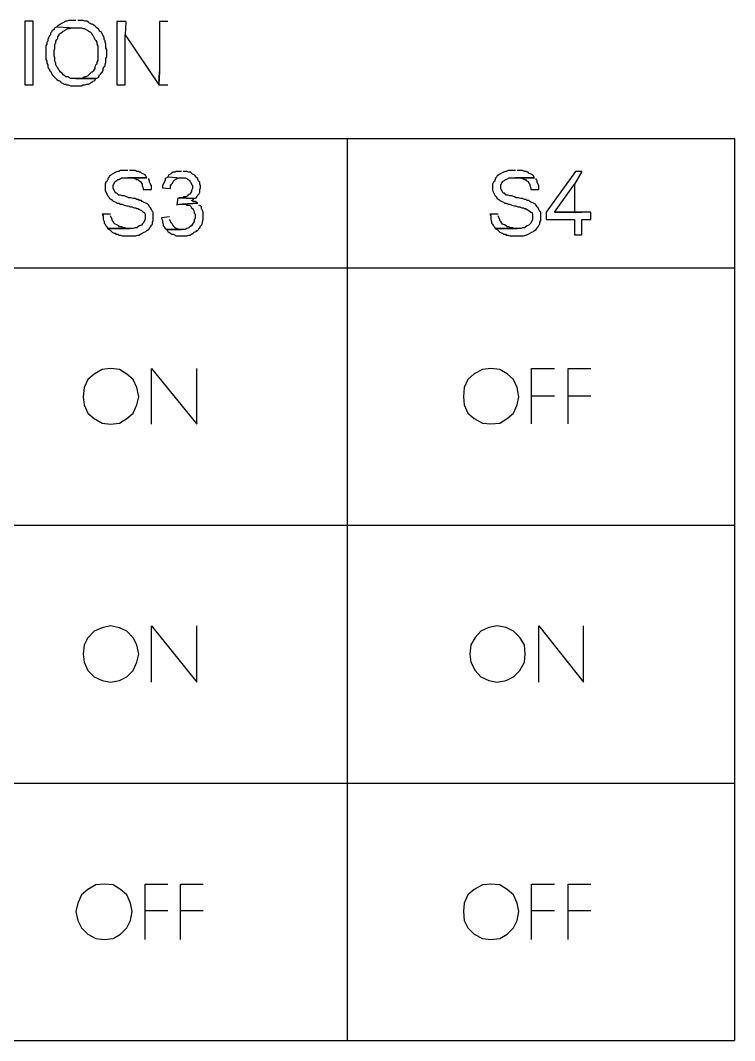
# Model space of a CAD drawing. Header units: metres. Extents: x 0 to 3575, y 0 to 842.
# Drawn here: x 3305.72 to 3329.27, y 619.57 to 653.23 of the extents above; entities that cross this region are included whole.
import ezdxf

# ---------------------------------------------------------------- set-up
doc = ezdxf.new("R2010")
doc.units = ezdxf.units.M
doc.layers.add('SCHEMATICS', color=7, linetype='Continuous')

msp = doc.modelspace()

# ---------------------------------------------------------------- linework, layer by layer
at = {"layer": 'SCHEMATICS', "color": 7}
for p, q in [((3306.945, 653.05), (3306.916, 653.02)), ((3307.006, 653.08), (3306.945, 653.05)), ((3307.037, 653.11), (3307.006, 653.08)), ((3307.216, 653.2), (3307.037, 653.11)), ((3307.246, 653.2), (3307.216, 653.2)), ((3307.306, 653.23), (3307.246, 653.2)), ((3307.547, 653.23), (3307.306, 653.23)), ((3307.787, 653.23), (3307.605, 653.23)), ((3307.845, 653.2), (3307.787, 653.23)), ((3307.906, 653.2), (3307.845, 653.2)), ((3307.966, 653.17), (3307.906, 653.2)), ((3307.996, 653.14), (3307.966, 653.17)), ((3308.056, 653.11), (3307.996, 653.14)), ((3308.086, 653.11), (3308.056, 653.11)), ((3308.115, 653.08), (3308.086, 653.11)), ((3308.175, 653.05), (3308.115, 653.08)), ((3308.236, 652.99), (3308.175, 653.05)), ((3309.197, 653.199), (3308.896, 653.199)), ((3308.896, 653.199), (3308.896, 651.099)), ((3309.197, 653.199), (3309.166, 652.749)), ((3310.576, 653.199), (3310.306, 653.199)), ((3310.306, 653.199), (3310.306, 651.549)), ((3306.675, 652.72), (3306.646, 652.66)), ((3306.707, 652.75), (3306.675, 652.72)), ((3306.736, 652.84), (3306.707, 652.81)), ((3306.707, 652.81), (3306.707, 652.75)), ((3306.765, 652.9), (3306.736, 652.84)), ((3306.826, 652.93), (3306.765, 652.9)), ((3306.855, 652.99), (3306.826, 652.96)), ((3306.826, 652.96), (3306.826, 652.93)), ((3306.916, 653.02), (3306.855, 652.99)), ((3306.916, 653.02), (3307.547, 652.99)), ((3306.945, 652.69), (3306.976, 652.72)), ((3306.945, 652.63), (3306.945, 652.69)), ((3306.976, 652.72), (3307.006, 652.78)), ((3307.006, 652.78), (3307.037, 652.81)), ((3307.037, 652.81), (3307.095, 652.84)), ((3307.095, 652.84), (3307.127, 652.87)), ((3307.127, 652.87), (3307.185, 652.9)), ((3307.185, 652.9), (3307.216, 652.93)), ((3307.216, 652.93), (3307.275, 652.96)), ((3307.275, 652.96), (3307.336, 652.96)), ((3307.336, 652.96), (3307.396, 652.99)), ((3307.396, 652.99), (3307.547, 652.99)), ((3307.547, 652.99), (3307.726, 652.99)), ((3307.726, 652.99), (3307.787, 652.96)), ((3307.787, 652.96), (3307.816, 652.96)), ((3307.816, 652.96), (3307.935, 652.9)), ((3307.935, 652.9), (3307.966, 652.87)), ((3307.966, 652.87), (3308.025, 652.84)), ((3308.025, 652.84), (3308.056, 652.81)), ((3308.056, 652.81), (3308.086, 652.75)), ((3308.086, 652.75), (3308.115, 652.72)), ((3308.115, 652.72), (3308.146, 652.66)), ((3308.297, 652.93), (3308.236, 652.99)), ((3308.326, 652.87), (3308.297, 652.93)), ((3308.386, 652.84), (3308.326, 652.87)), ((3308.476, 652.66), (3308.386, 652.84)), ((3309.166, 651.099), (3309.166, 652.749)), ((3309.166, 652.749), (3310.275, 651.099)), ((3306.586, 652.45), (3306.556, 652.39)), ((3306.556, 652.39), (3306.556, 651.94)), ((3306.615, 652.54), (3306.586, 652.51)), ((3306.586, 652.51), (3306.586, 652.45)), ((3306.646, 652.66), (3306.615, 652.6)), ((3306.615, 652.6), (3306.615, 652.54)), ((3306.855, 652.45), (3306.886, 652.48)), ((3306.855, 652.3), (3306.855, 652.45)), ((3306.886, 652.54), (3306.916, 652.6)), ((3306.886, 652.48), (3306.886, 652.54)), ((3306.916, 652.6), (3306.945, 652.63)), ((3308.146, 652.66), (3308.175, 652.6)), ((3308.175, 652.6), (3308.207, 652.57)), ((3308.207, 652.57), (3308.236, 652.51)), ((3308.236, 652.51), (3308.236, 652.45)), ((3308.236, 652.45), (3308.265, 652.39)), ((3308.265, 652.39), (3308.265, 651.91)), ((3308.476, 652.6), (3308.476, 652.66)), ((3308.506, 652.57), (3308.476, 652.6)), ((3308.506, 652.51), (3308.506, 652.57)), ((3308.537, 652.45), (3308.506, 652.51)), ((3308.537, 652.33), (3308.537, 652.45)), ((3306.826, 652.24), (3306.855, 652.3)), ((3306.826, 652.06), (3306.826, 652.24)), ((3306.855, 652), (3306.826, 652.06)), ((3308.566, 652.27), (3308.537, 652.33)), ((3308.537, 651.97), (3308.566, 652.03)), ((3308.566, 652.03), (3308.566, 652.27)), ((3306.556, 651.94), (3306.586, 651.88)), ((3306.586, 651.88), (3306.586, 651.82)), ((3306.586, 651.82), (3306.615, 651.76)), ((3306.615, 651.76), (3306.615, 651.7)), ((3306.615, 651.7), (3306.646, 651.64)), ((3306.855, 651.88), (3306.855, 652)), ((3306.886, 651.82), (3306.855, 651.88)), ((3306.886, 651.76), (3306.886, 651.82)), ((3306.916, 651.7), (3306.886, 651.76)), ((3306.945, 651.67), (3306.916, 651.7)), ((3308.207, 651.76), (3308.175, 651.7)), ((3308.175, 651.7), (3308.175, 651.64)), ((3308.236, 651.79), (3308.207, 651.76)), ((3308.265, 651.91), (3308.236, 651.85)), ((3308.236, 651.85), (3308.236, 651.79)), ((3308.445, 651.64), (3308.476, 651.7)), ((3308.476, 651.7), (3308.506, 651.73)), ((3308.506, 651.79), (3308.537, 651.85)), ((3308.506, 651.73), (3308.506, 651.79)), ((3308.537, 651.85), (3308.537, 651.97)), ((3306.646, 651.64), (3306.675, 651.61)), ((3306.675, 651.61), (3306.675, 651.58)), ((3306.675, 651.58), (3306.707, 651.55)), ((3306.707, 651.55), (3306.736, 651.49)), ((3306.736, 651.49), (3306.765, 651.43)), ((3306.765, 651.43), (3306.916, 651.28)), ((3306.976, 651.61), (3306.945, 651.67)), ((3307.006, 651.58), (3306.976, 651.61)), ((3307.037, 651.52), (3307.006, 651.58)), ((3307.095, 651.49), (3307.037, 651.52)), ((3307.127, 651.43), (3307.095, 651.49)), ((3307.185, 651.4), (3307.127, 651.43)), ((3307.216, 651.37), (3307.185, 651.4)), ((3307.275, 651.37), (3307.216, 651.37)), ((3307.336, 651.34), (3307.275, 651.37)), ((3307.365, 651.31), (3307.336, 651.34)), ((3307.787, 651.34), (3307.726, 651.31)), ((3307.845, 651.37), (3307.787, 651.34)), ((3307.877, 651.37), (3307.845, 651.37)), ((3307.935, 651.4), (3307.877, 651.37)), ((3308.025, 651.49), (3307.935, 651.4)), ((3308.056, 651.52), (3308.025, 651.49)), ((3308.086, 651.52), (3308.056, 651.52)), ((3308.115, 651.55), (3308.086, 651.52)), ((3308.146, 651.61), (3308.115, 651.55)), ((3308.175, 651.64), (3308.146, 651.61)), ((3308.207, 651.31), (3308.265, 651.34)), ((3308.265, 651.34), (3308.297, 651.37)), ((3308.297, 651.37), (3308.326, 651.43)), ((3308.326, 651.43), (3308.355, 651.46)), ((3308.355, 651.46), (3308.416, 651.52)), ((3308.416, 651.52), (3308.445, 651.58)), ((3308.445, 651.58), (3308.445, 651.64)), ((3310.306, 651.549), (3310.275, 651.099)), ((3310.275, 651.099), (3310.306, 651.549)), ((3306.916, 651.28), (3306.976, 651.25)), ((3306.976, 651.25), (3307.037, 651.22)), ((3307.037, 651.22), (3307.037, 651.19)), ((3307.037, 651.19), (3307.156, 651.13)), ((3307.156, 651.13), (3307.216, 651.13)), ((3307.216, 651.13), (3307.246, 651.1)), ((3307.246, 651.1), (3307.306, 651.1)), ((3307.306, 651.1), (3307.365, 651.07)), ((3308.207, 651.31), (3307.365, 651.31)), ((3307.365, 651.07), (3307.726, 651.07)), ((3307.726, 651.31), (3307.547, 651.31)), ((3307.547, 651.31), (3308.207, 651.31)), ((3307.726, 651.07), (3307.787, 651.1)), ((3307.787, 651.1), (3307.845, 651.1)), ((3307.845, 651.1), (3307.906, 651.13)), ((3307.906, 651.13), (3307.966, 651.13)), ((3307.966, 651.13), (3308.025, 651.16)), ((3308.025, 651.16), (3308.056, 651.19)), ((3308.056, 651.19), (3308.086, 651.19)), ((3308.086, 651.19), (3308.115, 651.22)), ((3308.115, 651.22), (3308.175, 651.25)), ((3308.175, 651.25), (3308.207, 651.31)), ((3308.896, 651.099), (3309.166, 651.099)), ((3310.275, 651.099), (3310.576, 651.099)), ((3255.554, 649.329), (3329.266, 649.329)), ((3316.487, 649.33), (3316.487, 619.569)), ((3329.267, 649.33), (3329.267, 619.569)), ((3308.595, 647.979), (3308.566, 647.919)), ((3308.627, 648.039), (3308.595, 648.009)), ((3308.595, 648.009), (3308.595, 647.979)), ((3308.656, 648.099), (3308.627, 648.039)), ((3308.716, 648.13), (3308.656, 648.099)), ((3308.746, 648.159), (3308.716, 648.13)), ((3308.867, 648.219), (3308.746, 648.159)), ((3308.925, 648.249), (3308.867, 648.219)), ((3308.896, 647.949), (3308.925, 647.979)), ((3308.957, 648.249), (3308.925, 648.249)), ((3308.925, 647.979), (3308.957, 647.979)), ((3309.015, 648.279), (3308.957, 648.249)), ((3308.957, 647.979), (3309.015, 648.009)), ((3309.256, 648.279), (3309.015, 648.279)), ((3309.015, 648.009), (3309.047, 648.039)), ((3309.047, 648.039), (3309.886, 648.039)), ((3309.886, 648.04), (3309.256, 648.04)), ((3309.256, 648.04), (3309.435, 648.04)), ((3309.496, 648.279), (3309.316, 648.279)), ((3309.435, 648.04), (3309.496, 648.01)), ((3309.556, 648.249), (3309.496, 648.279)), ((3309.496, 648.01), (3309.556, 647.98)), ((3309.617, 648.249), (3309.556, 648.249)), ((3309.556, 647.98), (3309.586, 647.98)), ((3309.586, 647.98), (3309.617, 647.95)), ((3309.646, 648.219), (3309.617, 648.249)), ((3309.675, 648.219), (3309.646, 648.219)), ((3309.707, 648.189), (3309.675, 648.219)), ((3309.826, 648.13), (3309.707, 648.189)), ((3309.855, 648.099), (3309.826, 648.13)), ((3309.886, 648.039), (3309.855, 648.099)), ((3309.947, 647.98), (3309.947, 648.01)), ((3309.976, 647.95), (3309.947, 647.98)), ((3310.547, 648.039), (3310.486, 648.009)), ((3310.486, 648.009), (3310.486, 647.949)), ((3310.576, 648.069), (3310.547, 648.039)), ((3310.605, 648.13), (3310.576, 648.07)), ((3310.576, 648.07), (3311.025, 648.04)), ((3310.666, 648.16), (3310.605, 648.13)), ((3310.697, 648.19), (3310.666, 648.16)), ((3310.756, 648.22), (3310.697, 648.19)), ((3310.816, 648.22), (3310.756, 648.22)), ((3310.787, 647.949), (3310.816, 647.979)), ((3310.845, 648.25), (3310.816, 648.22)), ((3310.816, 647.979), (3310.877, 648.009)), ((3311.025, 648.25), (3310.845, 648.25)), ((3310.877, 648.009), (3310.906, 648.039)), ((3310.906, 648.039), (3311.025, 648.039)), ((3311.025, 648.04), (3311.146, 648.04)), ((3311.207, 648.25), (3311.086, 648.25)), ((3311.146, 648.04), (3311.207, 648.01)), ((3311.265, 648.22), (3311.207, 648.25)), ((3311.207, 648.01), (3311.236, 647.98)), ((3311.236, 647.98), (3311.297, 647.95)), ((3311.326, 648.22), (3311.265, 648.22)), ((3311.386, 648.16), (3311.326, 648.22)), ((3311.447, 648.13), (3311.386, 648.16)), ((3311.476, 648.1), (3311.447, 648.13)), ((3311.537, 648.04), (3311.476, 648.1)), ((3311.566, 648.01), (3311.537, 648.04)), ((3311.566, 647.98), (3311.566, 648.01)), ((3311.595, 647.92), (3311.566, 647.98)), ((3321.377, 647.979), (3321.345, 647.919)), ((3321.406, 648.039), (3321.377, 648.009)), ((3321.377, 648.009), (3321.377, 647.979)), ((3321.435, 648.099), (3321.406, 648.039)), ((3321.496, 648.13), (3321.435, 648.099)), ((3321.525, 648.159), (3321.496, 648.13)), ((3321.646, 648.219), (3321.525, 648.159)), ((3321.707, 648.249), (3321.646, 648.219)), ((3321.675, 647.949), (3321.707, 647.979)), ((3321.736, 648.249), (3321.707, 648.249)), ((3321.707, 647.979), (3321.736, 647.979)), ((3321.797, 648.279), (3321.736, 648.249)), ((3321.736, 647.979), (3321.797, 648.009)), ((3322.037, 648.279), (3321.797, 648.279)), ((3321.797, 648.009), (3321.826, 648.039)), ((3321.826, 648.039), (3322.666, 648.039)), ((3322.666, 648.04), (3322.037, 648.04)), ((3322.037, 648.04), (3322.216, 648.04)), ((3322.275, 648.279), (3322.095, 648.279)), ((3322.216, 648.04), (3322.275, 648.01)), ((3322.336, 648.249), (3322.275, 648.279)), ((3322.275, 648.01), (3322.336, 647.98)), ((3322.396, 648.249), (3322.336, 648.249)), ((3322.336, 647.98), (3322.367, 647.98)), ((3322.367, 647.98), (3322.396, 647.95)), ((3322.425, 648.219), (3322.396, 648.249)), ((3322.457, 648.219), (3322.425, 648.219)), ((3322.486, 648.189), (3322.457, 648.219)), ((3322.605, 648.13), (3322.486, 648.189)), ((3322.636, 648.099), (3322.605, 648.13)), ((3322.666, 648.039), (3322.636, 648.099)), ((3322.726, 647.98), (3322.726, 648.01)), ((3322.756, 647.95), (3322.726, 647.98)), ((3324.016, 648.25), (3323.057, 646.9)), ((3324.227, 648.25), (3323.987, 647.83)), ((3324.227, 648.25), (3324.016, 648.25)), ((3308.537, 647.889), (3308.506, 647.829)), ((3308.506, 647.829), (3308.506, 647.619)), ((3308.566, 647.919), (3308.537, 647.889)), ((3308.775, 647.799), (3308.836, 647.919)), ((3308.775, 647.679), (3308.775, 647.799)), ((3308.836, 647.559), (3308.775, 647.679)), ((3308.836, 647.919), (3308.896, 647.949)), ((3309.617, 647.95), (3309.675, 647.92)), ((3309.675, 647.92), (3309.707, 647.86)), ((3309.707, 647.86), (3309.736, 647.83)), ((3309.736, 647.83), (3309.736, 647.77)), ((3309.736, 647.77), (3309.765, 647.71)), ((3309.765, 647.71), (3309.765, 647.65)), ((3309.765, 647.65), (3310.037, 647.65)), ((3309.976, 647.89), (3309.976, 647.95)), ((3310.006, 647.83), (3309.976, 647.89)), ((3310.037, 647.77), (3310.006, 647.83)), ((3310.037, 647.65), (3310.037, 647.77)), ((3310.425, 647.829), (3310.396, 647.769)), ((3310.396, 647.769), (3310.396, 647.709)), ((3310.396, 647.709), (3310.666, 647.679)), ((3310.486, 647.949), (3310.425, 647.829)), ((3310.666, 647.769), (3310.697, 647.829)), ((3310.666, 647.679), (3310.666, 647.769)), ((3310.697, 647.829), (3310.726, 647.859)), ((3310.726, 647.859), (3310.756, 647.919)), ((3310.756, 647.919), (3310.787, 647.949)), ((3311.297, 647.95), (3311.297, 647.92)), ((3311.297, 647.92), (3311.326, 647.89)), ((3311.326, 647.89), (3311.386, 647.77)), ((3311.386, 647.68), (3311.355, 647.62)), ((3311.386, 647.77), (3311.386, 647.68)), ((3311.627, 647.89), (3311.595, 647.92)), ((3311.627, 647.83), (3311.627, 647.89)), ((3311.656, 647.77), (3311.627, 647.83)), ((3311.627, 647.65), (3311.656, 647.71)), ((3311.627, 647.56), (3311.627, 647.65)), ((3311.656, 647.71), (3311.656, 647.77)), ((3321.316, 647.889), (3321.287, 647.829)), ((3321.287, 647.829), (3321.287, 647.619)), ((3321.345, 647.919), (3321.316, 647.889)), ((3321.556, 647.799), (3321.617, 647.919)), ((3321.556, 647.679), (3321.556, 647.799)), ((3321.617, 647.559), (3321.556, 647.679)), ((3321.617, 647.919), (3321.675, 647.949)), ((3322.396, 647.95), (3322.457, 647.92)), ((3322.457, 647.92), (3322.486, 647.86)), ((3322.486, 647.86), (3322.515, 647.83)), ((3322.515, 647.83), (3322.515, 647.77)), ((3322.515, 647.77), (3322.547, 647.71)), ((3322.547, 647.71), (3322.547, 647.65)), ((3322.547, 647.65), (3322.816, 647.65)), ((3322.756, 647.89), (3322.756, 647.95)), ((3322.816, 647.77), (3322.756, 647.89)), ((3322.816, 647.65), (3322.816, 647.77)), ((3323.327, 646.9), (3323.987, 647.83)), ((3323.987, 647.83), (3323.987, 646.9)), ((3308.506, 647.619), (3308.537, 647.559)), ((3308.537, 647.559), (3308.595, 647.439)), ((3308.595, 647.439), (3308.627, 647.409)), ((3308.627, 647.409), (3308.656, 647.349)), ((3308.656, 647.349), (3308.716, 647.319)), ((3308.716, 647.319), (3308.746, 647.289)), ((3308.867, 647.529), (3308.836, 647.559)), ((3308.896, 647.529), (3308.867, 647.529)), ((3308.925, 647.499), (3308.896, 647.529)), ((3308.957, 647.469), (3308.925, 647.499)), ((3309.015, 647.469), (3308.957, 647.469)), ((3309.076, 647.439), (3309.015, 647.469)), ((3309.136, 647.439), (3309.076, 647.439)), ((3309.226, 647.409), (3309.136, 647.439)), ((3309.287, 647.38), (3309.226, 647.409)), ((3309.345, 647.38), (3309.287, 647.38)), ((3309.435, 647.349), (3309.345, 647.38)), ((3309.496, 647.349), (3309.435, 647.349)), ((3309.556, 647.319), (3309.496, 647.349)), ((3309.617, 647.319), (3309.556, 647.319)), ((3309.646, 647.289), (3309.617, 647.319)), ((3310.906, 647.38), (3310.877, 647.14)), ((3311.447, 647.35), (3310.935, 647.38)), ((3311.056, 647.38), (3310.935, 647.38)), ((3310.935, 647.38), (3311.447, 647.35)), ((3311.117, 647.41), (3311.056, 647.38)), ((3311.175, 647.41), (3311.117, 647.41)), ((3311.236, 647.44), (3311.175, 647.41)), ((3311.297, 647.5), (3311.236, 647.47)), ((3311.236, 647.47), (3311.236, 647.44)), ((3311.326, 647.53), (3311.297, 647.5)), ((3311.355, 647.59), (3311.326, 647.53)), ((3311.355, 647.62), (3311.355, 647.59)), ((3311.355, 647.29), (3311.416, 647.32)), ((3311.416, 647.32), (3311.447, 647.35)), ((3311.447, 647.35), (3311.506, 647.38)), ((3311.506, 647.38), (3311.537, 647.41)), ((3311.537, 647.41), (3311.566, 647.47)), ((3311.566, 647.47), (3311.595, 647.5)), ((3311.595, 647.5), (3311.627, 647.56)), ((3321.287, 647.619), (3321.377, 647.439)), ((3321.377, 647.439), (3321.406, 647.409)), ((3321.406, 647.409), (3321.435, 647.349)), ((3321.435, 647.349), (3321.496, 647.319)), ((3321.496, 647.319), (3321.525, 647.289)), ((3321.646, 647.529), (3321.617, 647.559)), ((3321.675, 647.529), (3321.646, 647.529)), ((3321.736, 647.469), (3321.675, 647.529)), ((3321.797, 647.469), (3321.736, 647.469)), ((3321.855, 647.439), (3321.797, 647.469)), ((3321.916, 647.439), (3321.855, 647.439)), ((3322.006, 647.409), (3321.916, 647.439)), ((3322.066, 647.38), (3322.006, 647.409)), ((3322.127, 647.38), (3322.066, 647.38)), ((3322.216, 647.349), (3322.127, 647.38)), ((3322.275, 647.349), (3322.216, 647.349)), ((3322.336, 647.319), (3322.275, 647.349)), ((3322.396, 647.319), (3322.336, 647.319)), ((3322.425, 647.289), (3322.396, 647.319)), ((3308.746, 647.289), (3308.806, 647.259)), ((3308.806, 647.259), (3308.867, 647.229)), ((3308.867, 647.229), (3308.896, 647.199)), ((3308.896, 647.199), (3308.957, 647.199)), ((3308.957, 647.199), (3309.015, 647.169)), ((3309.015, 647.169), (3309.076, 647.169)), ((3309.076, 647.169), (3309.136, 647.139)), ((3309.136, 647.139), (3309.226, 647.109)), ((3309.226, 647.109), (3309.256, 647.109)), ((3309.256, 647.109), (3309.345, 647.079)), ((3309.345, 647.079), (3309.406, 647.079)), ((3309.406, 647.079), (3309.466, 647.049)), ((3309.466, 647.049), (3309.525, 647.049)), ((3309.525, 647.049), (3309.556, 647.019)), ((3309.556, 647.019), (3309.586, 647.019)), ((3309.586, 647.019), (3309.646, 646.989)), ((3309.707, 647.289), (3309.646, 647.289)), ((3309.646, 646.989), (3309.707, 646.959)), ((3309.736, 647.259), (3309.707, 647.289)), ((3309.916, 647.169), (3309.736, 647.259)), ((3309.947, 647.139), (3309.916, 647.169)), ((3309.976, 647.079), (3309.947, 647.139)), ((3310.006, 647.049), (3309.976, 647.079)), ((3310.037, 646.989), (3310.006, 647.049)), ((3310.066, 646.929), (3310.037, 646.989)), ((3310.877, 647.14), (3310.966, 647.17)), ((3310.966, 647.17), (3311.056, 647.17)), ((3311.566, 647.199), (3311.056, 647.169)), ((3311.056, 647.17), (3311.566, 647.199)), ((3311.056, 647.169), (3311.175, 647.169)), ((3311.175, 647.169), (3311.207, 647.139)), ((3311.207, 647.139), (3311.265, 647.139)), ((3311.265, 647.139), (3311.326, 647.109)), ((3311.326, 647.109), (3311.355, 647.049)), ((3311.416, 647.26), (3311.355, 647.29)), ((3311.355, 647.049), (3311.386, 647.019)), ((3311.386, 647.019), (3311.416, 646.989)), ((3311.476, 647.26), (3311.416, 647.26)), ((3311.416, 646.989), (3311.447, 646.929)), ((3311.506, 647.23), (3311.476, 647.26)), ((3311.566, 647.199), (3311.506, 647.23)), ((3311.656, 647.109), (3311.595, 647.139)), ((3311.685, 647.079), (3311.656, 647.109)), ((3311.685, 647.019), (3311.685, 647.079)), ((3311.716, 646.959), (3311.685, 647.019)), ((3321.525, 647.289), (3321.586, 647.259)), ((3321.586, 647.259), (3321.646, 647.229)), ((3321.646, 647.229), (3321.675, 647.199)), ((3321.675, 647.199), (3321.736, 647.199)), ((3321.736, 647.199), (3321.797, 647.169)), ((3321.797, 647.169), (3321.855, 647.169)), ((3321.855, 647.169), (3321.916, 647.139)), ((3321.916, 647.139), (3322.006, 647.109)), ((3322.006, 647.109), (3322.037, 647.109)), ((3322.037, 647.109), (3322.127, 647.079)), ((3322.127, 647.079), (3322.185, 647.079)), ((3322.185, 647.079), (3322.246, 647.049)), ((3322.246, 647.049), (3322.306, 647.049)), ((3322.306, 647.049), (3322.336, 647.019)), ((3322.336, 647.019), (3322.367, 647.019)), ((3322.367, 647.019), (3322.425, 646.989)), ((3322.486, 647.289), (3322.425, 647.289)), ((3322.425, 646.989), (3322.486, 646.959)), ((3322.515, 647.259), (3322.486, 647.289)), ((3322.697, 647.169), (3322.515, 647.259)), ((3322.726, 647.139), (3322.697, 647.169)), ((3322.756, 647.079), (3322.726, 647.139)), ((3322.787, 647.049), (3322.756, 647.079)), ((3322.816, 646.989), (3322.787, 647.049)), ((3322.845, 646.929), (3322.816, 646.989)), ((3308.685, 646.84), (3308.416, 646.84)), ((3308.416, 646.84), (3308.445, 646.779)), ((3308.445, 646.779), (3308.445, 646.659)), ((3308.445, 646.659), (3308.476, 646.6)), ((3308.746, 646.659), (3308.685, 646.779)), ((3308.746, 646.63), (3308.746, 646.659)), ((3308.775, 646.6), (3308.746, 646.63)), ((3309.707, 646.959), (3309.765, 646.899)), ((3309.765, 646.899), (3309.797, 646.899)), ((3309.826, 646.659), (3309.765, 646.539)), ((3309.797, 646.899), (3309.826, 646.84)), ((3309.826, 646.84), (3309.826, 646.659)), ((3310.095, 646.899), (3310.066, 646.929)), ((3310.066, 646.569), (3310.095, 646.63)), ((3310.095, 646.63), (3310.095, 646.899)), ((3310.636, 646.749), (3310.367, 646.719)), ((3310.367, 646.719), (3310.367, 646.689)), ((3310.367, 646.689), (3310.396, 646.629)), ((3310.396, 646.629), (3310.396, 646.569)), ((3310.697, 646.539), (3310.636, 646.659)), ((3311.447, 646.929), (3311.447, 646.869)), ((3311.447, 646.869), (3311.476, 646.84)), ((3311.476, 646.689), (3311.447, 646.659)), ((3311.447, 646.659), (3311.447, 646.599)), ((3311.476, 646.84), (3311.476, 646.689)), ((3311.746, 646.899), (3311.716, 646.959)), ((3311.716, 646.599), (3311.746, 646.659)), ((3311.746, 646.659), (3311.746, 646.899)), ((3321.466, 646.84), (3321.197, 646.84)), ((3321.197, 646.84), (3321.226, 646.779)), ((3321.226, 646.779), (3321.226, 646.659)), ((3321.226, 646.659), (3321.256, 646.6)), ((3321.525, 646.659), (3321.466, 646.779)), ((3321.525, 646.63), (3321.525, 646.659)), ((3321.556, 646.6), (3321.525, 646.63)), ((3322.486, 646.959), (3322.547, 646.899)), ((3322.547, 646.899), (3322.576, 646.899)), ((3322.605, 646.659), (3322.547, 646.539)), ((3322.576, 646.899), (3322.605, 646.84)), ((3322.605, 646.84), (3322.605, 646.659)), ((3322.877, 646.899), (3322.845, 646.929)), ((3322.845, 646.569), (3322.877, 646.63)), ((3322.877, 646.63), (3322.877, 646.899)), ((3323.057, 646.9), (3323.057, 646.66)), ((3323.057, 646.66), (3323.987, 646.66)), ((3324.526, 646.9), (3323.327, 646.9)), ((3323.987, 646.9), (3323.327, 646.9)), ((3323.327, 646.9), (3324.227, 646.9)), ((3323.987, 646.66), (3323.987, 646.15)), ((3324.227, 646.15), (3324.227, 646.66)), ((3324.227, 646.66), (3324.526, 646.66)), ((3324.526, 646.66), (3324.526, 646.9)), ((3308.476, 646.6), (3308.476, 646.54)), ((3308.476, 646.54), (3308.506, 646.51)), ((3308.506, 646.51), (3308.537, 646.449)), ((3308.537, 646.449), (3308.566, 646.42)), ((3308.566, 646.42), (3308.595, 646.359)), ((3308.595, 646.359), (3309.316, 646.359)), ((3309.435, 646.359), (3308.595, 646.359)), ((3308.595, 646.359), (3308.656, 646.329)), ((3308.656, 646.329), (3308.685, 646.299)), ((3308.685, 646.299), (3308.746, 646.239)), ((3308.806, 646.54), (3308.775, 646.6)), ((3308.836, 646.51), (3308.806, 646.54)), ((3308.896, 646.48), (3308.836, 646.51)), ((3308.957, 646.449), (3308.896, 646.48)), ((3308.986, 646.42), (3308.957, 646.449)), ((3309.047, 646.42), (3308.986, 646.42)), ((3309.105, 646.39), (3309.047, 646.42)), ((3309.166, 646.39), (3309.105, 646.39)), ((3309.197, 646.359), (3309.166, 646.39)), ((3309.316, 646.359), (3309.197, 646.359)), ((3309.496, 646.389), (3309.435, 646.359)), ((3309.556, 646.389), (3309.496, 646.389)), ((3309.586, 646.419), (3309.556, 646.389)), ((3309.646, 646.449), (3309.586, 646.419)), ((3309.707, 646.479), (3309.646, 646.449)), ((3309.736, 646.509), (3309.707, 646.479)), ((3309.765, 646.539), (3309.736, 646.509)), ((3309.855, 646.269), (3309.886, 646.299)), ((3309.886, 646.299), (3309.947, 646.329)), ((3309.947, 646.329), (3309.976, 646.389)), ((3309.976, 646.389), (3310.006, 646.419)), ((3310.006, 646.419), (3310.037, 646.479)), ((3310.037, 646.479), (3310.066, 646.509)), ((3310.066, 646.509), (3310.066, 646.569)), ((3310.396, 646.569), (3310.425, 646.509)), ((3310.425, 646.509), (3310.425, 646.449)), ((3310.425, 646.449), (3310.457, 646.419)), ((3310.457, 646.419), (3310.486, 646.359)), ((3310.486, 646.359), (3310.547, 646.329)), ((3310.547, 646.329), (3311.025, 646.329)), ((3311.146, 646.329), (3310.547, 646.329)), ((3310.547, 646.329), (3310.576, 646.269)), ((3310.726, 646.509), (3310.697, 646.539)), ((3310.756, 646.449), (3310.726, 646.509)), ((3310.787, 646.419), (3310.756, 646.449)), ((3310.816, 646.389), (3310.787, 646.419)), ((3310.935, 646.329), (3310.816, 646.389)), ((3311.025, 646.329), (3310.935, 646.329)), ((3311.207, 646.359), (3311.146, 646.329)), ((3311.265, 646.389), (3311.207, 646.359)), ((3311.297, 646.419), (3311.265, 646.389)), ((3311.355, 646.449), (3311.297, 646.419)), ((3311.386, 646.509), (3311.355, 646.449)), ((3311.416, 646.539), (3311.386, 646.509)), ((3311.447, 646.599), (3311.416, 646.539)), ((3311.506, 646.269), (3311.537, 646.299)), ((3311.537, 646.299), (3311.566, 646.299)), ((3311.566, 646.299), (3311.595, 646.359)), ((3311.595, 646.359), (3311.627, 646.389)), ((3311.627, 646.389), (3311.656, 646.449)), ((3311.656, 646.449), (3311.685, 646.479)), ((3311.685, 646.479), (3311.716, 646.539)), ((3311.716, 646.539), (3311.716, 646.599)), ((3321.256, 646.6), (3321.256, 646.54)), ((3321.256, 646.54), (3321.287, 646.51)), ((3321.287, 646.51), (3321.316, 646.449)), ((3321.316, 646.449), (3321.345, 646.42)), ((3321.345, 646.42), (3321.377, 646.359)), ((3321.377, 646.359), (3322.095, 646.359)), ((3322.216, 646.359), (3321.377, 646.359)), ((3321.377, 646.359), (3321.435, 646.329)), ((3321.435, 646.329), (3321.466, 646.299)), ((3321.466, 646.299), (3321.525, 646.239)), ((3321.586, 646.54), (3321.556, 646.6)), ((3321.617, 646.51), (3321.586, 646.54)), ((3321.675, 646.48), (3321.617, 646.51)), ((3321.736, 646.449), (3321.675, 646.48)), ((3321.765, 646.42), (3321.736, 646.449)), ((3321.826, 646.42), (3321.765, 646.42)), ((3321.886, 646.39), (3321.826, 646.42)), ((3321.947, 646.39), (3321.886, 646.39)), ((3321.976, 646.359), (3321.947, 646.39)), ((3322.095, 646.359), (3321.976, 646.359)), ((3322.275, 646.389), (3322.216, 646.359)), ((3322.336, 646.389), (3322.275, 646.389)), ((3322.367, 646.419), (3322.336, 646.389)), ((3322.425, 646.449), (3322.367, 646.419)), ((3322.486, 646.479), (3322.425, 646.449)), ((3322.515, 646.509), (3322.486, 646.479)), ((3322.547, 646.539), (3322.515, 646.509)), ((3322.636, 646.269), (3322.666, 646.299)), ((3322.666, 646.299), (3322.726, 646.329)), ((3322.726, 646.329), (3322.756, 646.389)), ((3322.756, 646.389), (3322.787, 646.419)), ((3322.787, 646.419), (3322.816, 646.479)), ((3322.816, 646.479), (3322.845, 646.509)), ((3322.845, 646.509), (3322.845, 646.569)), ((3308.746, 646.239), (3308.806, 646.209)), ((3308.806, 646.209), (3308.836, 646.209)), ((3308.836, 646.209), (3308.867, 646.179)), ((3308.867, 646.179), (3308.925, 646.179)), ((3308.925, 646.179), (3308.957, 646.149)), ((3308.957, 646.149), (3309.015, 646.149)), ((3309.015, 646.149), (3309.076, 646.119)), ((3309.076, 646.119), (3309.525, 646.119)), ((3309.525, 646.119), (3309.586, 646.149)), ((3309.586, 646.149), (3309.617, 646.149)), ((3309.617, 646.149), (3309.675, 646.179)), ((3309.675, 646.179), (3309.797, 646.239)), ((3309.797, 646.239), (3309.855, 646.269)), ((3310.576, 646.269), (3310.605, 646.239)), ((3310.605, 646.239), (3310.666, 646.209)), ((3310.666, 646.209), (3310.697, 646.179)), ((3310.697, 646.179), (3310.756, 646.179)), ((3310.756, 646.179), (3310.816, 646.149)), ((3310.816, 646.149), (3310.845, 646.119)), ((3310.845, 646.119), (3311.207, 646.119)), ((3311.207, 646.119), (3311.265, 646.149)), ((3311.265, 646.149), (3311.297, 646.149)), ((3311.297, 646.149), (3311.416, 646.209)), ((3311.416, 646.209), (3311.447, 646.239)), ((3311.447, 646.239), (3311.506, 646.269)), ((3321.525, 646.239), (3321.586, 646.209)), ((3321.586, 646.209), (3321.617, 646.209)), ((3321.617, 646.209), (3321.646, 646.179)), ((3321.646, 646.179), (3321.707, 646.179)), ((3321.707, 646.179), (3321.736, 646.149)), ((3321.736, 646.149), (3321.797, 646.149)), ((3321.797, 646.149), (3321.855, 646.119)), ((3321.855, 646.119), (3322.306, 646.119)), ((3322.306, 646.119), (3322.367, 646.149)), ((3322.367, 646.149), (3322.396, 646.149)), ((3322.396, 646.149), (3322.457, 646.179)), ((3322.457, 646.179), (3322.576, 646.239)), ((3322.576, 646.239), (3322.636, 646.269)), ((3323.987, 646.15), (3324.227, 646.15)), ((3255.555, 645.069), (3329.267, 645.069)), ((3308.415, 641.713), (3308.145, 641.563)), ((3308.684, 641.743), (3308.415, 641.713)), ((3308.985, 641.713), (3308.684, 641.743)), ((3309.225, 641.563), (3308.985, 641.713)), ((3310.036, 639.913), (3310.036, 641.743)), ((3310.036, 641.743), (3311.536, 639.913)), ((3311.536, 639.913), (3311.536, 641.743)), ((3320.956, 641.714), (3320.684, 641.564)), ((3321.225, 641.744), (3320.956, 641.714)), ((3321.524, 641.714), (3321.225, 641.744)), ((3321.764, 641.564), (3321.524, 641.714)), ((3322.575, 639.914), (3322.575, 641.744)), ((3322.575, 641.744), (3323.325, 641.744)), ((3323.774, 639.914), (3323.774, 641.744)), ((3323.774, 641.744), (3324.524, 641.744)), ((3307.934, 641.383), (3307.815, 641.113)), ((3308.145, 641.563), (3307.934, 641.383)), ((3309.434, 641.383), (3309.225, 641.563)), ((3309.555, 641.113), (3309.434, 641.383)), ((3320.475, 641.384), (3320.354, 641.114)), ((3320.684, 641.564), (3320.475, 641.384)), ((3321.975, 641.384), (3321.764, 641.564)), ((3322.094, 641.114), (3321.975, 641.384)), ((3307.815, 641.113), (3307.786, 640.813)), ((3309.616, 640.813), (3309.555, 641.113)), ((3320.354, 641.114), (3320.325, 640.814)), ((3322.155, 640.814), (3322.094, 641.114)), ((3307.786, 640.813), (3307.815, 640.543)), ((3309.555, 640.543), (3309.616, 640.813)), ((3320.325, 640.814), (3320.354, 640.544)), ((3322.094, 640.544), (3322.155, 640.814)), ((3322.575, 640.844), (3323.325, 640.844)), ((3323.774, 640.844), (3324.524, 640.844)), ((3307.815, 640.543), (3307.934, 640.273)), ((3307.934, 640.273), (3308.145, 640.093)), ((3309.225, 640.093), (3309.434, 640.273)), ((3309.434, 640.273), (3309.555, 640.543)), ((3320.354, 640.544), (3320.475, 640.274)), ((3320.475, 640.274), (3320.684, 640.094)), ((3321.764, 640.094), (3321.975, 640.274)), ((3321.975, 640.274), (3322.094, 640.544)), ((3308.145, 640.093), (3308.415, 639.943)), ((3308.415, 639.943), (3308.684, 639.913)), ((3308.684, 639.913), (3308.985, 639.943)), ((3308.985, 639.943), (3309.225, 640.093)), ((3320.684, 640.094), (3320.956, 639.944)), ((3320.956, 639.944), (3321.225, 639.914)), ((3321.225, 639.914), (3321.524, 639.944)), ((3321.524, 639.944), (3321.764, 640.094)), ((3255.553, 636.58), (3329.265, 636.58)), ((3308.415, 633.193), (3308.145, 633.073)), ((3308.684, 633.253), (3308.415, 633.193)), ((3308.985, 633.193), (3308.684, 633.253)), ((3309.225, 633.073), (3308.985, 633.193)), ((3310.036, 631.393), (3310.036, 633.253)), ((3310.036, 633.253), (3311.536, 631.393)), ((3311.536, 631.393), (3311.536, 633.253)), ((3321.165, 633.194), (3320.895, 633.074)), ((3321.434, 633.254), (3321.165, 633.194)), ((3321.735, 633.194), (3321.434, 633.254)), ((3321.975, 633.074), (3321.735, 633.194)), ((3322.815, 631.394), (3322.815, 633.254)), ((3322.815, 633.254), (3324.286, 631.394)), ((3324.286, 631.394), (3324.286, 633.254)), ((3307.934, 632.863), (3307.815, 632.623)), ((3308.145, 633.073), (3307.934, 632.863)), ((3309.434, 632.863), (3309.225, 633.073)), ((3309.555, 632.623), (3309.434, 632.863)), ((3320.715, 632.864), (3320.565, 632.624)), ((3320.895, 633.074), (3320.715, 632.864)), ((3322.184, 632.864), (3321.975, 633.074)), ((3322.335, 632.624), (3322.184, 632.864)), ((3307.815, 632.623), (3307.786, 632.323)), ((3309.616, 632.323), (3309.555, 632.623)), ((3320.565, 632.624), (3320.536, 632.324)), ((3322.366, 632.324), (3322.335, 632.624)), ((3307.786, 632.323), (3307.815, 632.053)), ((3309.555, 632.053), (3309.616, 632.323)), ((3320.536, 632.324), (3320.565, 632.054)), ((3322.335, 632.054), (3322.366, 632.324)), ((3307.815, 632.053), (3307.934, 631.783)), ((3309.434, 631.783), (3309.555, 632.053)), ((3320.565, 632.054), (3320.715, 631.784)), ((3322.184, 631.784), (3322.335, 632.054)), ((3307.934, 631.783), (3308.145, 631.573)), ((3308.145, 631.573), (3308.415, 631.453)), ((3308.985, 631.453), (3309.225, 631.573)), ((3309.225, 631.573), (3309.434, 631.783)), ((3320.715, 631.784), (3320.895, 631.574)), ((3320.895, 631.574), (3321.165, 631.454)), ((3321.735, 631.454), (3321.975, 631.574)), ((3321.975, 631.574), (3322.184, 631.784)), ((3308.415, 631.453), (3308.684, 631.393)), ((3308.684, 631.393), (3308.985, 631.453)), ((3321.165, 631.454), (3321.434, 631.394)), ((3321.434, 631.394), (3321.735, 631.454)), ((3255.553, 628.06), (3329.265, 628.06)), ((3307.934, 624.553), (3307.725, 624.373)), ((3308.206, 624.703), (3307.934, 624.553)), ((3308.475, 624.733), (3308.206, 624.703)), ((3308.774, 624.703), (3308.475, 624.733)), ((3309.014, 624.553), (3308.774, 624.703)), ((3309.225, 624.373), (3309.014, 624.553)), ((3309.825, 622.903), (3309.825, 624.733)), ((3309.825, 624.733), (3310.575, 624.733)), ((3310.995, 622.903), (3310.995, 624.733)), ((3310.995, 624.733), (3311.745, 624.733)), ((3320.684, 624.554), (3320.475, 624.374)), ((3320.956, 624.704), (3320.684, 624.554)), ((3321.225, 624.734), (3320.956, 624.704)), ((3321.524, 624.704), (3321.225, 624.734)), ((3321.764, 624.554), (3321.524, 624.704)), ((3321.975, 624.374), (3321.764, 624.554)), ((3322.575, 622.904), (3322.575, 624.734)), ((3322.575, 624.734), (3323.325, 624.734)), ((3323.774, 622.904), (3323.774, 624.734)), ((3323.774, 624.734), (3324.524, 624.734)), ((3307.604, 624.103), (3307.546, 623.833)), ((3307.725, 624.373), (3307.604, 624.103)), ((3309.344, 624.103), (3309.225, 624.373)), ((3309.405, 623.833), (3309.344, 624.103)), ((3320.354, 624.104), (3320.325, 623.834)), ((3320.475, 624.374), (3320.354, 624.104)), ((3322.094, 624.104), (3321.975, 624.374)), ((3322.155, 623.834), (3322.094, 624.104)), ((3307.546, 623.833), (3307.604, 623.533)), ((3309.344, 623.533), (3309.405, 623.833)), ((3309.825, 623.863), (3310.575, 623.863)), ((3310.995, 623.863), (3311.745, 623.863)), ((3320.325, 623.834), (3320.354, 623.534)), ((3322.094, 623.534), (3322.155, 623.834)), ((3322.575, 623.864), (3323.325, 623.864)), ((3323.774, 623.864), (3324.524, 623.864)), ((3307.604, 623.533), (3307.725, 623.293)), ((3309.225, 623.293), (3309.344, 623.533)), ((3320.354, 623.534), (3320.475, 623.294)), ((3321.975, 623.294), (3322.094, 623.534)), ((3307.725, 623.293), (3307.934, 623.083)), ((3307.934, 623.083), (3308.206, 622.933)), ((3308.774, 622.933), (3309.014, 623.083)), ((3309.014, 623.083), (3309.225, 623.293)), ((3320.475, 623.294), (3320.684, 623.084)), ((3320.684, 623.084), (3320.956, 622.934)), ((3321.524, 622.934), (3321.764, 623.084)), ((3321.764, 623.084), (3321.975, 623.294)), ((3308.206, 622.933), (3308.475, 622.903)), ((3308.475, 622.903), (3308.774, 622.933)), ((3320.956, 622.934), (3321.225, 622.904)), ((3321.225, 622.904), (3321.524, 622.934)), ((3255.553, 619.57), (3329.265, 619.57))]:
    msp.add_line(p, q, dxfattribs=at)
msp.add_lwpolyline([(3305.865, 651.1), (3306.136, 651.1), (3306.136, 653.2), (3305.865, 653.2), (3305.865, 651.1)], dxfattribs=at)

doc.saveas('drawing.dxf')
